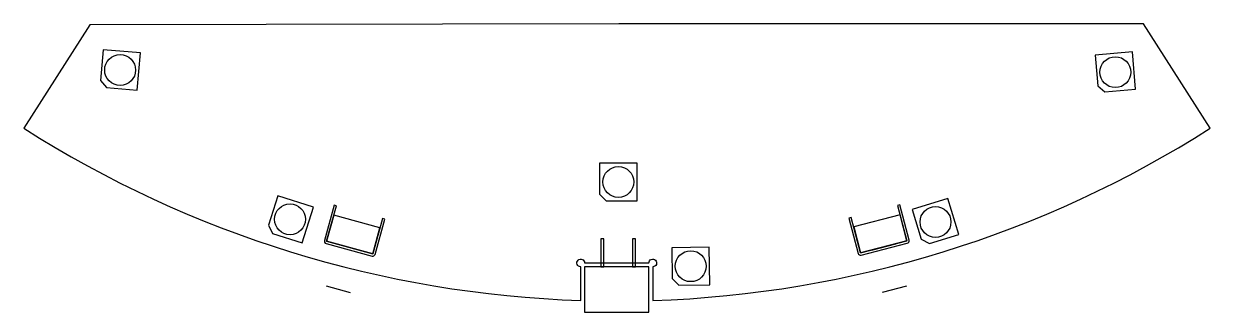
# Model space of a CAD drawing. Header units: millimetres. Extents: x -77 to 77, y -144 to -107.
import ezdxf

# ---------------------------------------------------------------- set-up
doc = ezdxf.new("R2010")
doc.units = ezdxf.units.MM
doc.layers.get('0').update_dxf_attribs({"linetype": 'CONTINUOUS'})

msp = doc.modelspace()

# ---------------------------------------------------------------- linework, layer by layer
for p, q in [((-36.17, -135.57), (-33.03, -136.43)), ((32.95, -136.33), (36.09, -135.52)), ((-37.66, -140.97), (-34.53, -141.84)), ((34.36, -141.76), (37.5, -140.94))]:
    msp.add_line(p, q)
for points in [[(-4.69, -142.86), (-4.69, -138.49, -2.414214), (-4.19, -137.99), (4.13, -137.99, -2.414214), (4.63, -138.49), (4.63, -142.86, 0.134505), (76.8, -120.55), (68.17, -107), (0.23, -107), (-68.26, -107.15), (-76.8, -120.55, 0.134409)], [(-37.87, -135.08, 0.414214), (-37.66, -135.47), (-31.7, -137.11, 0.414214), (-31.32, -136.89), (-30.06, -132.32), (-30.35, -132.24), (-31.61, -136.82), (-37.59, -135.17), (-36.32, -130.59), (-36.61, -130.51)], [(31.23, -136.77, 0.414214), (31.61, -136.99), (37.58, -135.44, 0.414214), (37.81, -135.06), (36.62, -130.47), (36.33, -130.54), (37.52, -135.15), (31.52, -136.7), (30.32, -132.1), (30.03, -132.18)]]:
    msp.add_lwpolyline(points, format="xyb", close=True)
for points in [[(-66.52, -110.37), (-66.87, -114.35), (-66.09, -115.28), (-62.11, -115.63), (-61.69, -110.79)], [(61.89, -111.07), (62.23, -115.06), (63.16, -115.83), (67.14, -115.48), (66.72, -110.65)], [(-2.25, -125.07), (-2.25, -129.07), (-1.4, -129.93), (2.6, -129.93), (2.6, -125.07)], [(-43.89, -129.28), (-45.12, -133.09), (-44.58, -134.16), (-40.77, -135.4), (-39.27, -130.78)], [(38.2, -131.07), (39.37, -134.9), (40.44, -135.47), (44.26, -134.3), (42.84, -129.66)], [(-30.68, -133.45), (-36.66, -131.8), (-37.59, -135.17), (-31.61, -136.82)], [(36.64, -131.76), (30.64, -133.32), (31.52, -136.7), (37.52, -135.15)], [(-1.69, -134.85), (-2.09, -134.85), (-2.09, -138.49), (-1.69, -138.49)], [(2.41, -134.85), (2.01, -134.85), (2.01, -138.49), (2.41, -138.49)], [(7.09, -136.02), (7.13, -140.02), (8, -140.86), (12, -140.81), (11.94, -135.96)], [(4.13, -138.49), (-4.19, -138.49), (-4.19, -144.39), (4.13, -144.39)]]:
    msp.add_lwpolyline(points, close=True)
for centre in [(-64.32, -113), (64.51, -113.28), (0.18, -127.5), (-42.33, -132.34), (41.23, -132.69), (9.54, -138.42)]:
    msp.add_circle(centre, 2)

doc.saveas('drawing.dxf')
